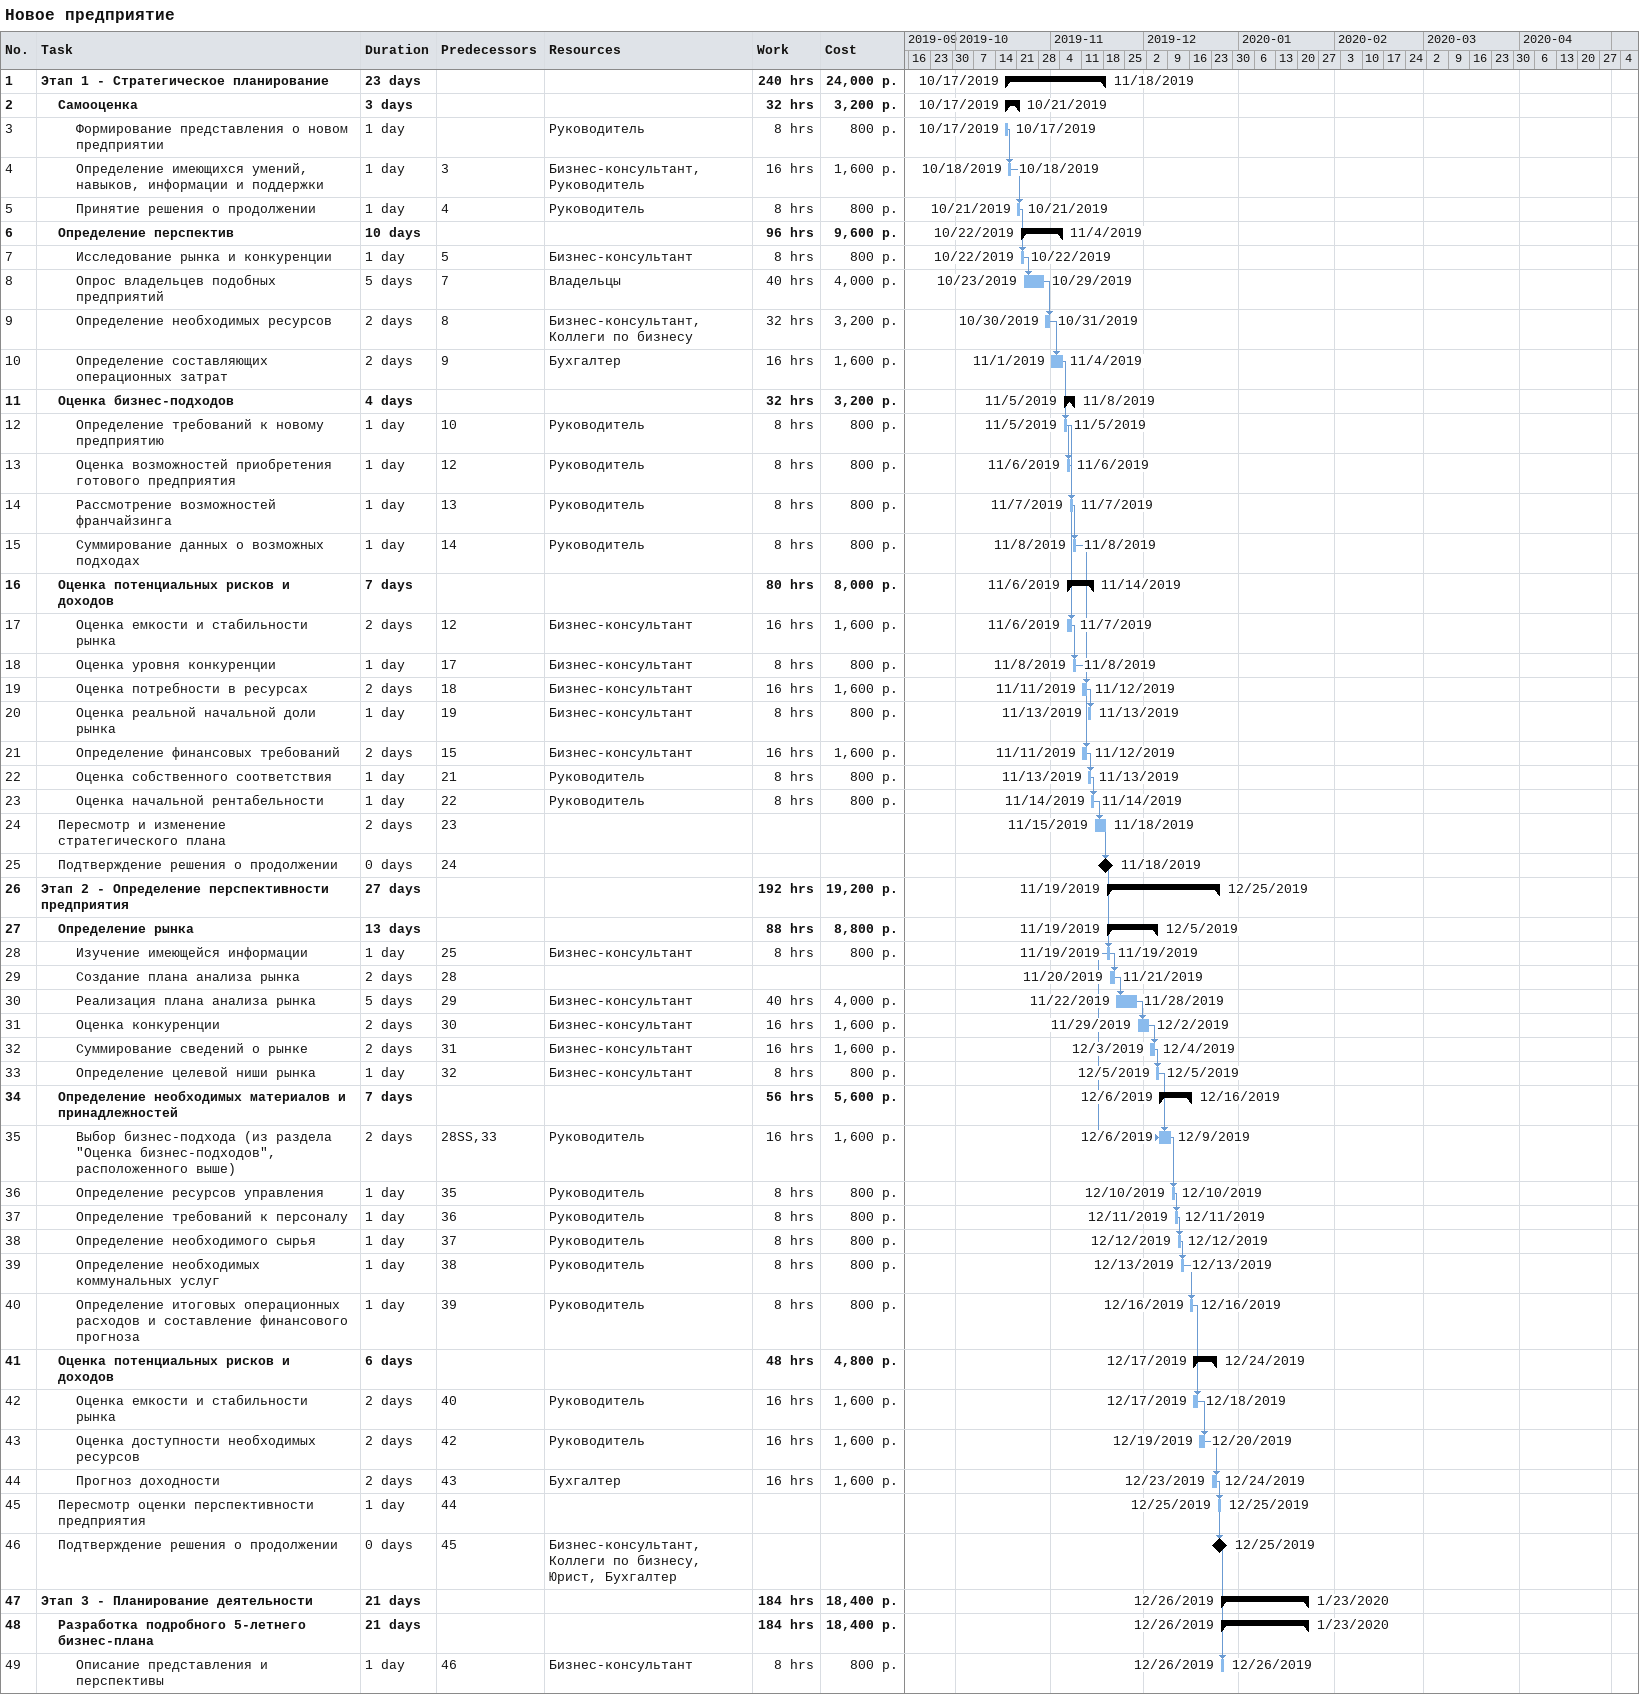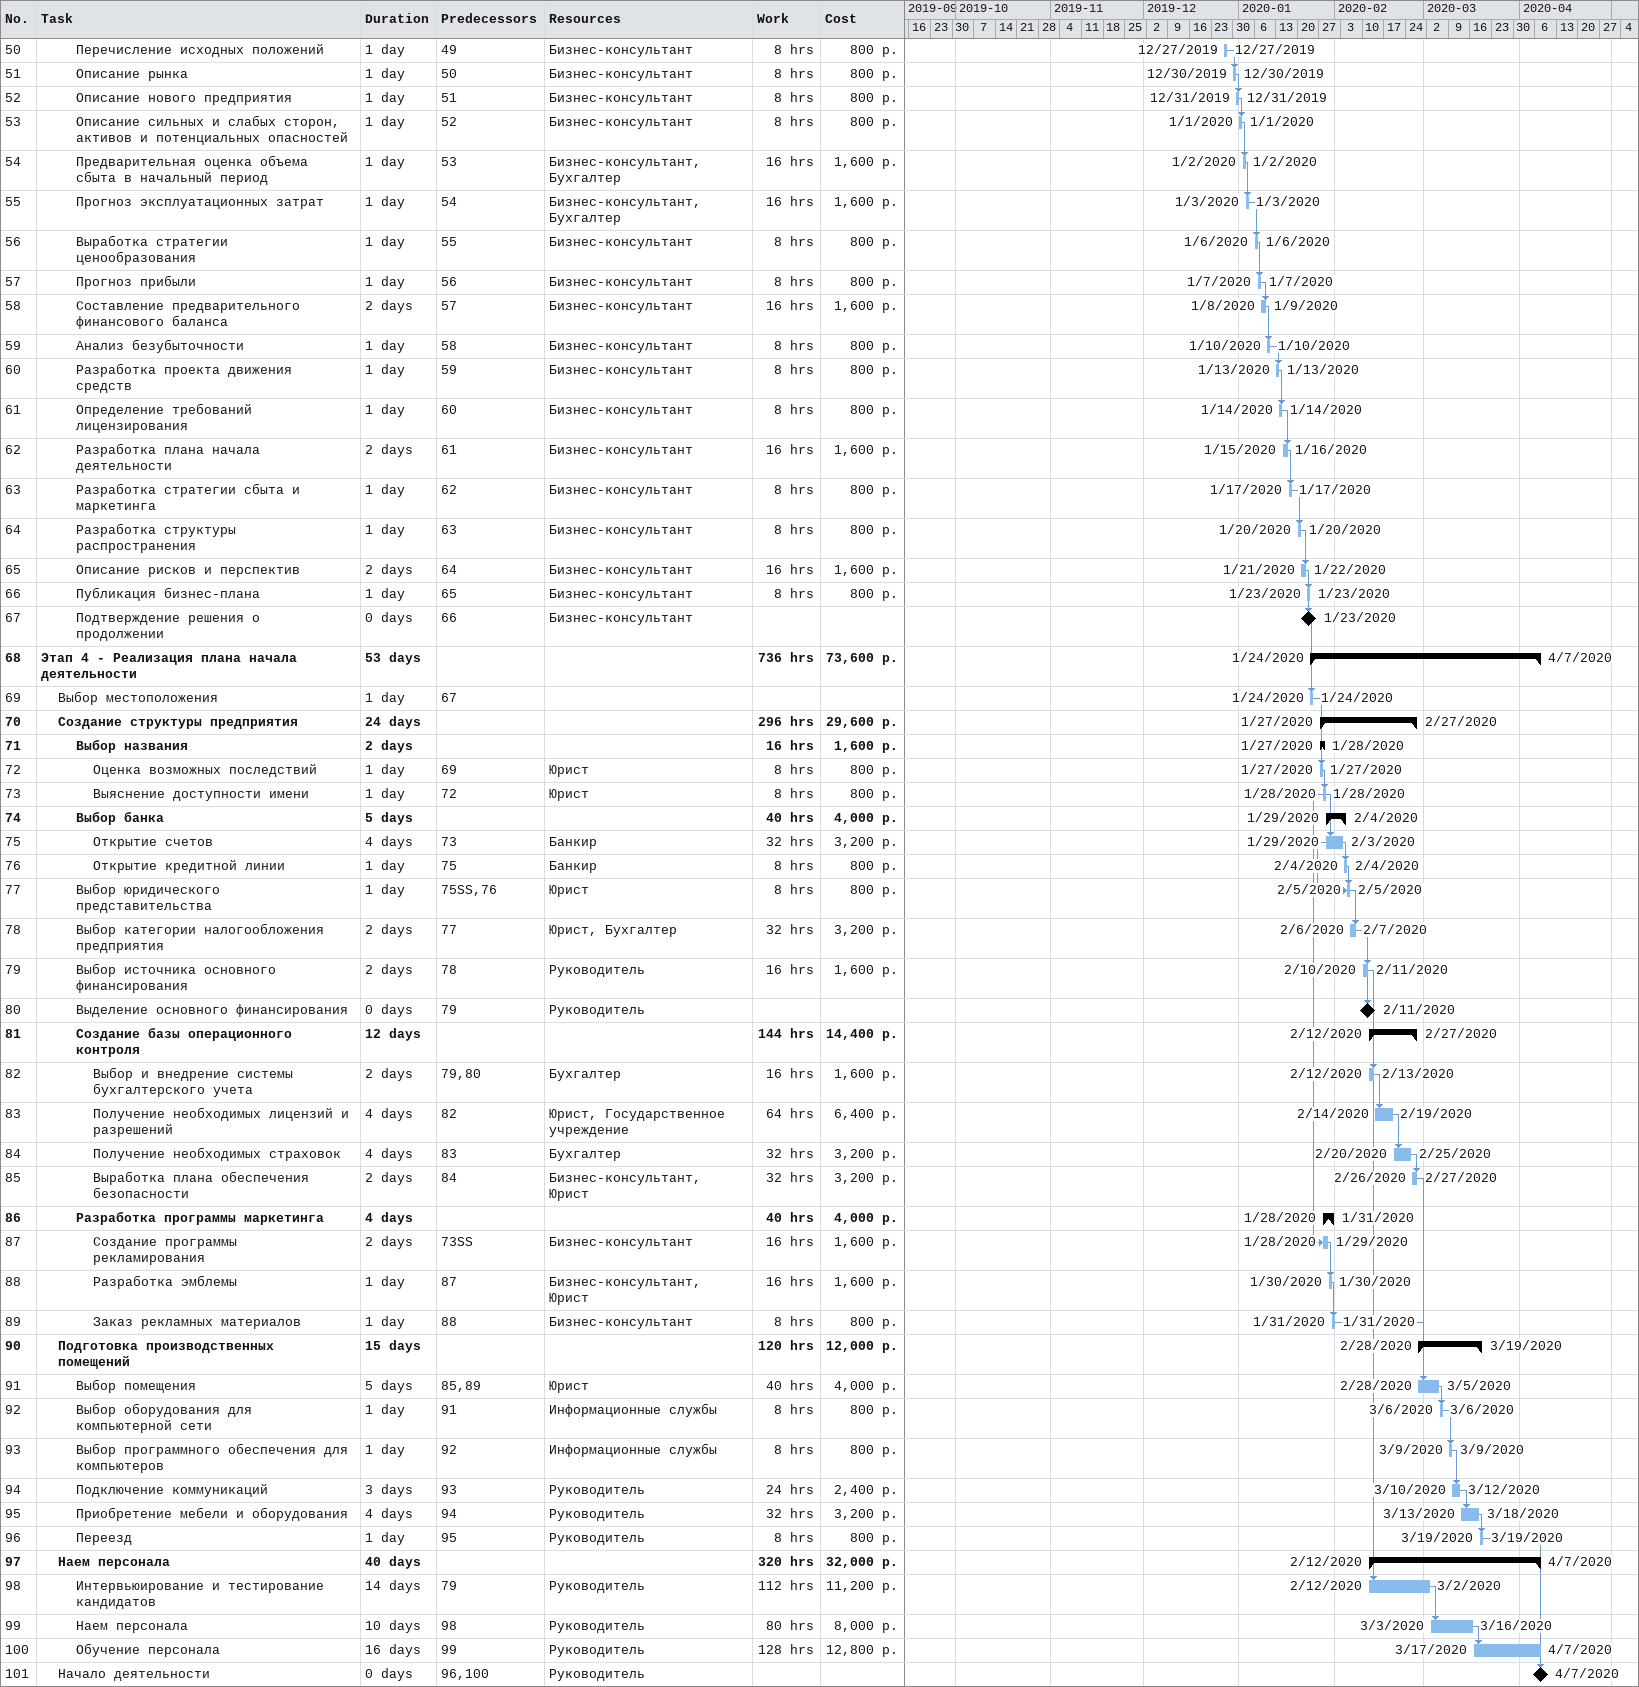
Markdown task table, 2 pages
Новое предприятие

| ID | Level | Task | Duration | Start | Finish | Predecessors | Resources | Work (h) | Cost (р.) |
|---|---|---|---|---|---|---|---|---|---|
| 1 | 1 | **Этап 1 - Стратегическое планирование** | 23d | 2019-10-17 | 2019-11-18 |  |  | 240 | 24000 |
| 2 | 2 | **Самооценка** | 3d | 2019-10-17 | 2019-10-21 |  |  | 32 | 3200 |
| 3 | 3 | Формирование представления о новом предприятии | 1d | 2019-10-17 | 2019-10-17 |  | Руководитель | 8 | 800 |
| 4 | 3 | Определение имеющихся умений, навыков, информации и поддержки | 1d | 2019-10-18 | 2019-10-18 | 3 | Бизнес-консультант, Руководитель | 16 | 1600 |
| 5 | 3 | Принятие решения о продолжении | 1d | 2019-10-21 | 2019-10-21 | 4 | Руководитель | 8 | 800 |
| 6 | 2 | **Определение перспектив** | 10d | 2019-10-22 | 2019-11-04 |  |  | 96 | 9600 |
| 7 | 3 | Исследование рынка и конкуренции | 1d | 2019-10-22 | 2019-10-22 | 5 | Бизнес-консультант | 8 | 800 |
| 8 | 3 | Опрос владельцев подобных предприятий | 5d | 2019-10-23 | 2019-10-29 | 7 | Владельцы | 40 | 4000 |
| 9 | 3 | Определение необходимых ресурсов | 2d | 2019-10-30 | 2019-10-31 | 8 | Бизнес-консультант, Коллеги по бизнесу | 32 | 3200 |
| 10 | 3 | Определение составляющих операционных затрат | 2d | 2019-11-01 | 2019-11-04 | 9 | Бухгалтер | 16 | 1600 |
| 11 | 2 | **Оценка бизнес-подходов** | 4d | 2019-11-05 | 2019-11-08 |  |  | 32 | 3200 |
| 12 | 3 | Определение требований к новому предприятию | 1d | 2019-11-05 | 2019-11-05 | 10 | Руководитель | 8 | 800 |
| 13 | 3 | Оценка возможностей приобретения готового предприятия | 1d | 2019-11-06 | 2019-11-06 | 12 | Руководитель | 8 | 800 |
| 14 | 3 | Рассмотрение возможностей франчайзинга | 1d | 2019-11-07 | 2019-11-07 | 13 | Руководитель | 8 | 800 |
| 15 | 3 | Суммирование данных о возможных подходах | 1d | 2019-11-08 | 2019-11-08 | 14 | Руководитель | 8 | 800 |
| 16 | 2 | **Оценка потенциальных рисков и доходов** | 7d | 2019-11-06 | 2019-11-14 |  |  | 80 | 8000 |
| 17 | 3 | Оценка емкости и стабильности рынка | 2d | 2019-11-06 | 2019-11-07 | 12 | Бизнес-консультант | 16 | 1600 |
| 18 | 3 | Оценка уровня конкуренции | 1d | 2019-11-08 | 2019-11-08 | 17 | Бизнес-консультант | 8 | 800 |
| 19 | 3 | Оценка потребности в ресурсах | 2d | 2019-11-11 | 2019-11-12 | 18 | Бизнес-консультант | 16 | 1600 |
| 20 | 3 | Оценка реальной начальной доли рынка | 1d | 2019-11-13 | 2019-11-13 | 19 | Бизнес-консультант | 8 | 800 |
| 21 | 3 | Определение финансовых требований | 2d | 2019-11-11 | 2019-11-12 | 15 | Бизнес-консультант | 16 | 1600 |
| 22 | 3 | Оценка собственного соответствия | 1d | 2019-11-13 | 2019-11-13 | 21 | Руководитель | 8 | 800 |
| 23 | 3 | Оценка начальной рентабельности | 1d | 2019-11-14 | 2019-11-14 | 22 | Руководитель | 8 | 800 |
| 24 | 2 | Пересмотр и изменение стратегического плана | 2d | 2019-11-15 | 2019-11-18 | 23 |  |  |  |
| 25 | 2 | Подтверждение решения о продолжении | 0d | 2019-11-18 | 2019-11-18 | 24 |  |  |  |
| 26 | 1 | **Этап 2 - Определение перспективности предприятия** | 27d | 2019-11-19 | 2019-12-25 |  |  | 192 | 19200 |
| 27 | 2 | **Определение рынка** | 13d | 2019-11-19 | 2019-12-05 |  |  | 88 | 8800 |
| 28 | 3 | Изучение имеющейся информации | 1d | 2019-11-19 | 2019-11-19 | 25 | Бизнес-консультант | 8 | 800 |
| 29 | 3 | Создание плана анализа рынка | 2d | 2019-11-20 | 2019-11-21 | 28 |  |  |  |
| 30 | 3 | Реализация плана анализа рынка | 5d | 2019-11-22 | 2019-11-28 | 29 | Бизнес-консультант | 40 | 4000 |
| 31 | 3 | Оценка конкуренции | 2d | 2019-11-29 | 2019-12-02 | 30 | Бизнес-консультант | 16 | 1600 |
| 32 | 3 | Суммирование сведений о рынке | 2d | 2019-12-03 | 2019-12-04 | 31 | Бизнес-консультант | 16 | 1600 |
| 33 | 3 | Определение целевой ниши рынка | 1d | 2019-12-05 | 2019-12-05 | 32 | Бизнес-консультант | 8 | 800 |
| 34 | 2 | **Определение необходимых материалов и принадлежностей** | 7d | 2019-12-06 | 2019-12-16 |  |  | 56 | 5600 |
| 35 | 3 | Выбор бизнес-подхода (из раздела "Оценка бизнес-подходов", расположенного выше) | 2d | 2019-12-06 | 2019-12-09 | 28SS, 33 | Руководитель | 16 | 1600 |
| 36 | 3 | Определение ресурсов управления | 1d | 2019-12-10 | 2019-12-10 | 35 | Руководитель | 8 | 800 |
| 37 | 3 | Определение требований к персоналу | 1d | 2019-12-11 | 2019-12-11 | 36 | Руководитель | 8 | 800 |
| 38 | 3 | Определение необходимого сырья | 1d | 2019-12-12 | 2019-12-12 | 37 | Руководитель | 8 | 800 |
| 39 | 3 | Определение необходимых коммунальных услуг | 1d | 2019-12-13 | 2019-12-13 | 38 | Руководитель | 8 | 800 |
| 40 | 3 | Определение итоговых операционных расходов и составление финансового прогноза | 1d | 2019-12-16 | 2019-12-16 | 39 | Руководитель | 8 | 800 |
| 41 | 2 | **Оценка потенциальных рисков и доходов** | 6d | 2019-12-17 | 2019-12-24 |  |  | 48 | 4800 |
| 42 | 3 | Оценка емкости и стабильности рынка | 2d | 2019-12-17 | 2019-12-18 | 40 | Руководитель | 16 | 1600 |
| 43 | 3 | Оценка доступности необходимых ресурсов | 2d | 2019-12-19 | 2019-12-20 | 42 | Руководитель | 16 | 1600 |
| 44 | 3 | Прогноз доходности | 2d | 2019-12-23 | 2019-12-24 | 43 | Бухгалтер | 16 | 1600 |
| 45 | 2 | Пересмотр оценки перспективности предприятия | 1d | 2019-12-25 | 2019-12-25 | 44 |  |  |  |
| 46 | 2 | Подтверждение решения о продолжении | 0d | 2019-12-25 | 2019-12-25 | 45 | Бизнес-консультант, Коллеги по бизнесу, Юрист, Бухгалтер |  |  |
| 47 | 1 | **Этап 3 - Планирование деятельности** | 21d | 2019-12-26 | 2020-01-23 |  |  | 184 | 18400 |
| 48 | 2 | **Разработка подробного 5-летнего бизнес-плана** | 21d | 2019-12-26 | 2020-01-23 |  |  | 184 | 18400 |
| 49 | 3 | Описание представления и перспективы | 1d | 2019-12-26 | 2019-12-26 | 46 | Бизнес-консультант | 8 | 800 |
| 50 | 3 | Перечисление исходных положений | 1d | 2019-12-27 | 2019-12-27 | 49 | Бизнес-консультант | 8 | 800 |
| 51 | 3 | Описание рынка | 1d | 2019-12-30 | 2019-12-30 | 50 | Бизнес-консультант | 8 | 800 |
| 52 | 3 | Описание нового предприятия | 1d | 2019-12-31 | 2019-12-31 | 51 | Бизнес-консультант | 8 | 800 |
| 53 | 3 | Описание сильных и слабых сторон, активов и потенциальных опасностей | 1d | 2020-01-01 | 2020-01-01 | 52 | Бизнес-консультант | 8 | 800 |
| 54 | 3 | Предварительная оценка объема сбыта в начальный период | 1d | 2020-01-02 | 2020-01-02 | 53 | Бизнес-консультант, Бухгалтер | 16 | 1600 |
| 55 | 3 | Прогноз эксплуатационных затрат | 1d | 2020-01-03 | 2020-01-03 | 54 | Бизнес-консультант, Бухгалтер | 16 | 1600 |
| 56 | 3 | Выработка стратегии ценообразования | 1d | 2020-01-06 | 2020-01-06 | 55 | Бизнес-консультант | 8 | 800 |
| 57 | 3 | Прогноз прибыли | 1d | 2020-01-07 | 2020-01-07 | 56 | Бизнес-консультант | 8 | 800 |
| 58 | 3 | Составление предварительного финансового баланса | 2d | 2020-01-08 | 2020-01-09 | 57 | Бизнес-консультант | 16 | 1600 |
| 59 | 3 | Анализ безубыточности | 1d | 2020-01-10 | 2020-01-10 | 58 | Бизнес-консультант | 8 | 800 |
| 60 | 3 | Разработка проекта движения средств | 1d | 2020-01-13 | 2020-01-13 | 59 | Бизнес-консультант | 8 | 800 |
| 61 | 3 | Определение требований лицензирования | 1d | 2020-01-14 | 2020-01-14 | 60 | Бизнес-консультант | 8 | 800 |
| 62 | 3 | Разработка плана начала деятельности | 2d | 2020-01-15 | 2020-01-16 | 61 | Бизнес-консультант | 16 | 1600 |
| 63 | 3 | Разработка стратегии сбыта и маркетинга | 1d | 2020-01-17 | 2020-01-17 | 62 | Бизнес-консультант | 8 | 800 |
| 64 | 3 | Разработка структуры распространения | 1d | 2020-01-20 | 2020-01-20 | 63 | Бизнес-консультант | 8 | 800 |
| 65 | 3 | Описание рисков и перспектив | 2d | 2020-01-21 | 2020-01-22 | 64 | Бизнес-консультант | 16 | 1600 |
| 66 | 3 | Публикация бизнес-плана | 1d | 2020-01-23 | 2020-01-23 | 65 | Бизнес-консультант | 8 | 800 |
| 67 | 3 | Подтверждение решения о продолжении | 0d | 2020-01-23 | 2020-01-23 | 66 | Бизнес-консультант |  |  |
| 68 | 1 | **Этап 4 - Реализация плана начала деятельности** | 53d | 2020-01-24 | 2020-04-07 |  |  | 736 | 73600 |
| 69 | 2 | Выбор местоположения | 1d | 2020-01-24 | 2020-01-24 | 67 |  |  |  |
| 70 | 2 | **Создание структуры предприятия** | 24d | 2020-01-27 | 2020-02-27 |  |  | 296 | 29600 |
| 71 | 3 | **Выбор названия** | 2d | 2020-01-27 | 2020-01-28 |  |  | 16 | 1600 |
| 72 | 4 | Оценка возможных последствий | 1d | 2020-01-27 | 2020-01-27 | 69 | Юрист | 8 | 800 |
| 73 | 4 | Выяснение доступности имени | 1d | 2020-01-28 | 2020-01-28 | 72 | Юрист | 8 | 800 |
| 74 | 3 | **Выбор банка** | 5d | 2020-01-29 | 2020-02-04 |  |  | 40 | 4000 |
| 75 | 4 | Открытие счетов | 4d | 2020-01-29 | 2020-02-03 | 73 | Банкир | 32 | 3200 |
| 76 | 4 | Открытие кредитной линии | 1d | 2020-02-04 | 2020-02-04 | 75 | Банкир | 8 | 800 |
| 77 | 3 | Выбор юридического представительства | 1d | 2020-02-05 | 2020-02-05 | 75SS, 76 | Юрист | 8 | 800 |
| 78 | 3 | Выбор категории налогообложения предприятия | 2d | 2020-02-06 | 2020-02-07 | 77 | Юрист, Бухгалтер | 32 | 3200 |
| 79 | 3 | Выбор источника основного финансирования | 2d | 2020-02-10 | 2020-02-11 | 78 | Руководитель | 16 | 1600 |
| 80 | 3 | Выделение основного финансирования | 0d | 2020-02-11 | 2020-02-11 | 79 | Руководитель |  |  |
| 81 | 3 | **Создание базы операционного контроля** | 12d | 2020-02-12 | 2020-02-27 |  |  | 144 | 14400 |
| 82 | 4 | Выбор и внедрение системы бухгалтерского учета | 2d | 2020-02-12 | 2020-02-13 | 79, 80 | Бухгалтер | 16 | 1600 |
| 83 | 4 | Получение необходимых лицензий и разрешений | 4d | 2020-02-14 | 2020-02-19 | 82 | Юрист, Государственное учреждение | 64 | 6400 |
| 84 | 4 | Получение необходимых страховок | 4d | 2020-02-20 | 2020-02-25 | 83 | Бухгалтер | 32 | 3200 |
| 85 | 4 | Выработка плана обеспечения безопасности | 2d | 2020-02-26 | 2020-02-27 | 84 | Бизнес-консультант, Юрист | 32 | 3200 |
| 86 | 3 | **Разработка программы маркетинга** | 4d | 2020-01-28 | 2020-01-31 |  |  | 40 | 4000 |
| 87 | 4 | Создание программы рекламирования | 2d | 2020-01-28 | 2020-01-29 | 73SS | Бизнес-консультант | 16 | 1600 |
| 88 | 4 | Разработка эмблемы | 1d | 2020-01-30 | 2020-01-30 | 87 | Бизнес-консультант, Юрист | 16 | 1600 |
| 89 | 4 | Заказ рекламных материалов | 1d | 2020-01-31 | 2020-01-31 | 88 | Бизнес-консультант | 8 | 800 |
| 90 | 2 | **Подготовка производственных помещений** | 15d | 2020-02-28 | 2020-03-19 |  |  | 120 | 12000 |
| 91 | 3 | Выбор помещения | 5d | 2020-02-28 | 2020-03-05 | 85, 89 | Юрист | 40 | 4000 |
| 92 | 3 | Выбор оборудования для компьютерной сети | 1d | 2020-03-06 | 2020-03-06 | 91 | Информационные службы | 8 | 800 |
| 93 | 3 | Выбор программного обеспечения для компьютеров | 1d | 2020-03-09 | 2020-03-09 | 92 | Информационные службы | 8 | 800 |
| 94 | 3 | Подключение коммуникаций | 3d | 2020-03-10 | 2020-03-12 | 93 | Руководитель | 24 | 2400 |
| 95 | 3 | Приобретение мебели и оборудования | 4d | 2020-03-13 | 2020-03-18 | 94 | Руководитель | 32 | 3200 |
| 96 | 3 | Переезд | 1d | 2020-03-19 | 2020-03-19 | 95 | Руководитель | 8 | 800 |
| 97 | 2 | **Наем персонала** | 40d | 2020-02-12 | 2020-04-07 |  |  | 320 | 32000 |
| 98 | 3 | Интервьюирование и тестирование кандидатов | 14d | 2020-02-12 | 2020-03-02 | 79 | Руководитель | 112 | 11200 |
| 99 | 3 | Наем персонала | 10d | 2020-03-03 | 2020-03-16 | 98 | Руководитель | 80 | 8000 |
| 100 | 3 | Обучение персонала | 16d | 2020-03-17 | 2020-04-07 | 99 | Руководитель | 128 | 12800 |
| 101 | 2 | Начало деятельности | 0d | 2020-04-07 | 2020-04-07 | 96, 100 | Руководитель |  |  |
